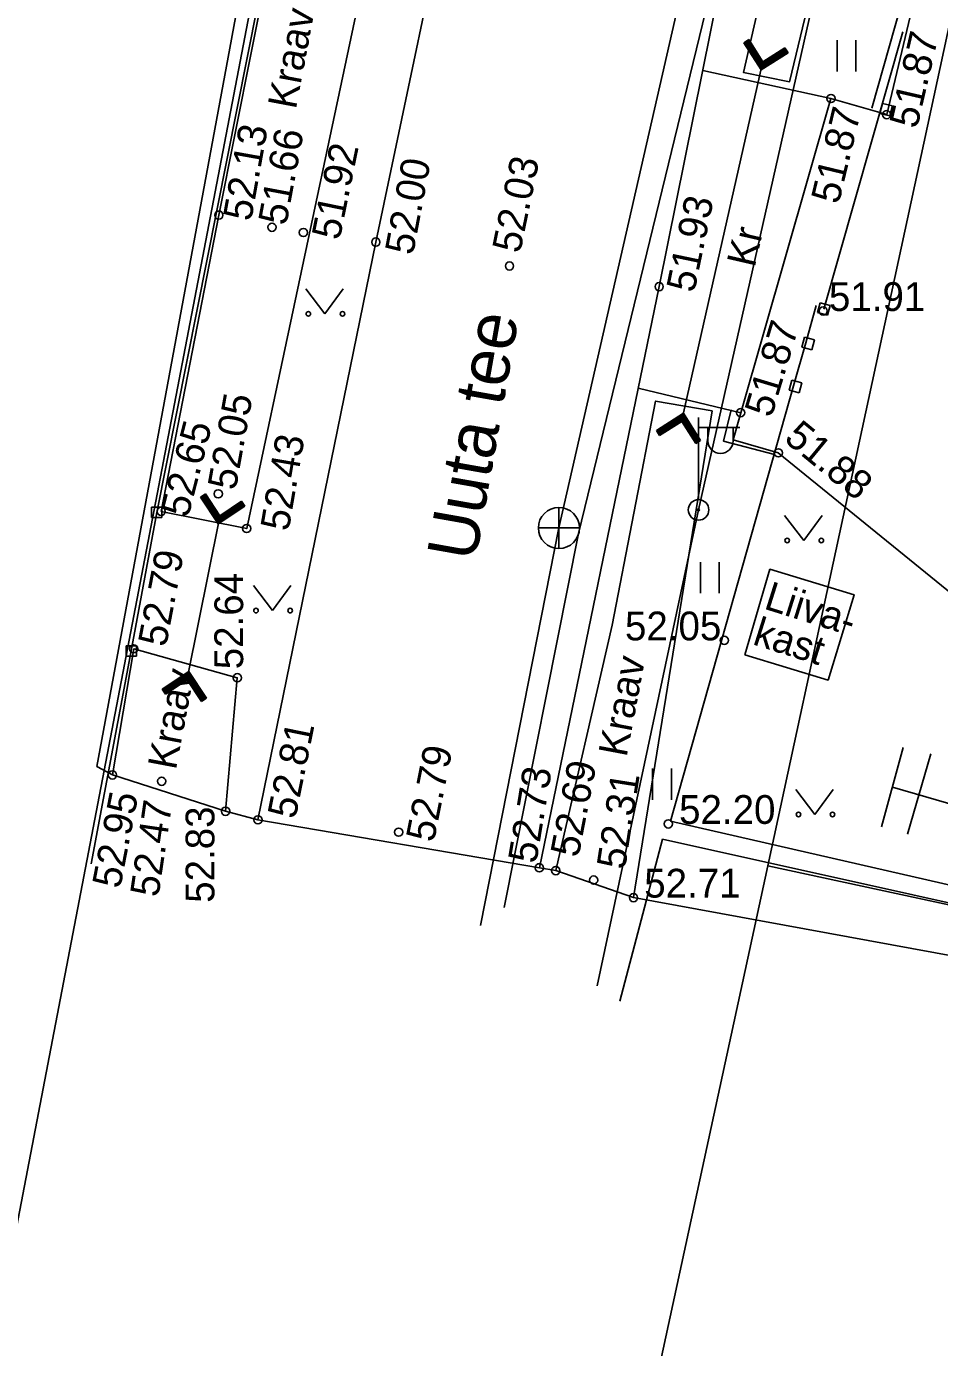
# Model space of a CAD drawing. Extents: x 643556 to 644095, y 6457390 to 6457860.
# Drawn here: x 643924.77 to 643946.97, y 6457589.3 to 6457621.42 of the extents above; entities that cross this region are included whole.
import ezdxf

# ---------------------------------------------------------------- set-up
doc = ezdxf.new("R2010")
doc.units = 0
for name, color, linetype in [('AED', 7, 'Continuous'), ('HALJASTUS', 7, 'Continuous'), ('KKAEV', 7, 'Continuous'), ('KORGUS-EH2000', 7, 'Continuous'), ('KTRASS', 7, 'Continuous'), ('MOOTPIIR', 7, 'Continuous'), ('MPOHULIIN', 7, 'Continuous'), ('PIIR', 7, 'Continuous'), ('POST', 7, 'Continuous'), ('RAJATIS', 7, 'Continuous'), ('SIOHULIIN', 7, 'Continuous'), ('TEE', 7, 'Continuous'), ('TRUUP', 7, 'Continuous'), ('VEEKOGU', 7, 'Continuous'), ('VTRASS', 7, 'Continuous')]:
    doc.layers.add(name, color=color, linetype=linetype)

msp = doc.modelspace()

# ---------------------------------------------------------------- linework, layer by layer
at = {"layer": 'AED'}
for p, q in [((643946.076, 6457621.286), (643944.156, 6457614.546)), ((643945.581, 6457619.543), (643945.52, 6457619.3)), ((643945.581, 6457619.543), (643945.824, 6457619.482)), ((643945.824, 6457619.482), (643945.763, 6457619.239)), ((643945.52, 6457619.3), (643945.763, 6457619.239)), ((643944.067, 6457614.699), (643944.003, 6457614.458)), ((643944.067, 6457614.699), (643944.309, 6457614.634)), ((643944.309, 6457614.634), (643944.244, 6457614.393)), ((643944.003, 6457614.458), (643944.244, 6457614.393)), ((643943.719, 6457613.722), (643943.423, 6457612.676)), ((643943.689, 6457613.859), (643943.624, 6457613.618)), ((643943.624, 6457613.618), (643943.865, 6457613.553)), ((643943.689, 6457613.859), (643943.93, 6457613.794)), ((643943.93, 6457613.794), (643943.865, 6457613.553)), ((643943.383, 6457612.815), (643943.318, 6457612.574)), ((643943.383, 6457612.815), (643943.624, 6457612.75)), ((643943.624, 6457612.75), (643943.559, 6457612.509)), ((643943.318, 6457612.574), (643943.559, 6457612.509)), ((643927.815, 6457609.727), (643927.815, 6457609.477)), ((643927.815, 6457609.727), (643928.065, 6457609.727)), ((643928.065, 6457609.727), (643928.065, 6457609.477)), ((643927.321, 6457606.235), (643927.94, 6457609.602)), ((643927.815, 6457609.477), (643928.065, 6457609.477)), ((643927.196, 6457606.36), (643927.196, 6457606.11)), ((643927.196, 6457606.36), (643927.446, 6457606.36)), ((643927.446, 6457606.36), (643927.446, 6457606.11)), ((643927.196, 6457606.11), (643927.446, 6457606.11))]:
    msp.add_line(p, q, dxfattribs=at)
for points in [[(643978.866, 6457603.407), (643960.464, 6457621.907), (643948.972, 6457632.307), (643945.325, 6457619.431)], [(643927.94, 6457609.602), (643930.872, 6457624.371), (643929.095, 6457625.278)], [(643943.975, 6457614.629), (643943.719, 6457613.722)], [(643943.423, 6457612.675), (643940.434, 6457602.094), (643964.401, 6457596.611)], [(643941.908, 6457612.097), (643941.719, 6457611.337), (643942.959, 6457611.01)], [(643926.345, 6457601.056), (643927.321, 6457606.235)], [(643939.196, 6457597.72), (643940.239, 6457601.653), (643964.578, 6457596.243), (643977.172, 6457593.735)]]:
    msp.add_lwpolyline(points, dxfattribs=at)
at = {"layer": 'HALJASTUS'}
for p, q in [((643944.482, 6457621.086), (643944.482, 6457620.324)), ((643944.938, 6457621.086), (643944.938, 6457620.324)), ((643931.565, 6457615.037), (643932.028, 6457614.43)), ((643932.028, 6457614.43), (643932.474, 6457615.037)), ((643943.205, 6457609.527), (643943.669, 6457608.92)), ((643943.669, 6457608.92), (643944.114, 6457609.527)), ((643941.157, 6457608.395), (643941.157, 6457607.634)), ((643941.612, 6457608.395), (643941.612, 6457607.634)), ((643930.292, 6457607.821), (643930.755, 6457607.214)), ((643930.755, 6457607.214), (643931.201, 6457607.821)), ((643939.996, 6457603.374), (643939.996, 6457602.613)), ((643940.451, 6457603.374), (643940.451, 6457602.613)), ((643943.478, 6457602.864), (643943.942, 6457602.258)), ((643943.942, 6457602.258), (643944.387, 6457602.864))]:
    msp.add_line(p, q, dxfattribs=at)
for centre in [(643931.627, 6457614.43), (643932.456, 6457614.43), (643943.268, 6457608.92), (643944.097, 6457608.92), (643930.354, 6457607.214), (643931.183, 6457607.214), (643943.541, 6457602.258), (643944.369, 6457602.258)]:
    msp.add_circle(centre, 0.055, dxfattribs=at)
at = {"layer": 'KKAEV'}
for p, q in [((643937.718, 6457608.723), (643937.718, 6457609.723)), ((643937.218, 6457609.223), (643938.218, 6457609.223))]:
    msp.add_line(p, q, dxfattribs=at)
msp.add_circle((643937.718, 6457609.223), 0.5, dxfattribs=at)
at = {"layer": 'KORGUS-EH2000'}
for centre in [(643944.332, 6457619.664), (643945.687, 6457619.272), (643929.449, 6457616.829), (643930.741, 6457616.534), (643931.506, 6457616.406), (643933.267, 6457616.173), (643936.515, 6457615.592), (643940.155, 6457615.09), (643944.142, 6457614.498), (643942.136, 6457612.026), (643943.051, 6457611.05), (643929.435, 6457610.052), (643928.048, 6457609.626), (643930.127, 6457609.209), (643941.739, 6457606.49), (643927.38, 6457606.284), (643929.898, 6457605.581), (643926.863, 6457603.217), (643928.06, 6457603.065), (643929.613, 6457602.336), (643930.4, 6457602.127), (643940.377, 6457602.028), (643933.822, 6457601.828), (643937.242, 6457600.961), (643937.641, 6457600.893), (643938.56, 6457600.662), (643939.531, 6457600.236)]:
    msp.add_circle(centre, 0.1, dxfattribs=at)
at = {"layer": 'KTRASS'}
for p, q in [((643945.266, 6457642.325), (643937.718, 6457609.223)), ((643937.718, 6457609.223), (643935.813, 6457599.558))]:
    msp.add_line(p, q, dxfattribs=at)
at = {"layer": 'MOOTPIIR'}
msp.add_lwpolyline([(643926.487, 6457603.427), (643931.732, 6457631.793), (643932.502, 6457638.199), (643935.968, 6457640.534), (643940.396, 6457647.124), (643946.639, 6457646.398), (643948.066, 6457644.123), (643958.339, 6457634.977), (643984.032, 6457609.343), (643983.773, 6457609.022), (643981.784, 6457606.85), (643979.82, 6457602.988), (643977.605, 6457593.134), (643977.002, 6457593.255), (643959.342, 6457596.608), (643939.531, 6457600.236), (643937.641, 6457600.893), (643937.242, 6457600.961), (643930.4, 6457602.127), (643929.613, 6457602.336), (643926.863, 6457603.217)], close=True, dxfattribs=at)
at = {"layer": 'MPOHULIIN'}
msp.add_lwpolyline([(643949.304, 6457646.177), (643947.239, 6457636.848), (643941.112, 6457609.662), (643938.647, 6457598.093)], dxfattribs=at)
at = {"layer": 'PIIR'}
for points in [[(643893.6, 6457458.36), (643908.02, 6457514.85), (643917.76, 6457562.54), (643924.07, 6457589.85), (643930.69, 6457624.33), (643933.9, 6457641.68), (643940.29, 6457665.88), (643962.06, 6457742.49)], [(643967.38, 6457704.61), (643958.41, 6457676.33), (643948.8, 6457644.86), (643950.16, 6457635.14), (643942.8, 6457601.01), (643928.3, 6457534.06), (643924.99, 6457523.85), (643912.58, 6457481.9)]]:
    msp.add_lwpolyline(points, dxfattribs=at)
for points in [[(643950.16, 6457635.14), (643979.35, 6457603.09), (643976.97, 6457593.64), (643942.8, 6457601.01)], [(643898.41, 6457594.93), (643903.01, 6457617.85), (643924.21, 6457627.56), (643930.69, 6457624.33), (643924.07, 6457589.85)], [(643928.3, 6457534.06), (643942.8, 6457601.01), (643976.97, 6457593.64), (643971.26, 6457567.81), (643957.55, 6457524.74)]]:
    msp.add_lwpolyline(points, close=True, dxfattribs=at)
at = {"layer": 'POST'}
for p, q in [((643941.112, 6457609.912), (643941.112, 6457611.912)), ((643941.112, 6457609.912), (643941.112, 6457611.912)), ((643941.112, 6457611.662), (643942.112, 6457611.662)), ((643941.112, 6457611.662), (643942.112, 6457611.662)), ((643941.339, 6457611.341), (643941.339, 6457611.662)), ((643941.339, 6457611.341), (643941.339, 6457611.662)), ((643941.951, 6457611.341), (643941.951, 6457611.662)), ((643941.951, 6457611.341), (643941.951, 6457611.662)), ((643941.112, 6457609.662), (643941.112, 6457609.662)), ((643941.112, 6457609.662), (643941.112, 6457609.662))]:
    msp.add_line(p, q, dxfattribs=at)
for radius in [0.25, 0.0234]:
    msp.add_circle((643941.112, 6457609.662), radius, dxfattribs=at)
msp.add_arc((643941.645, 6457611.341), 0.306, 180, 0, dxfattribs=at)
msp.add_arc((643941.645, 6457611.341), 0.306, 180, 0, dxfattribs=at)
at = {"layer": 'RAJATIS'}
for p, q in [((643946.087, 6457603.888), (643945.562, 6457601.958)), ((643946.756, 6457603.734), (643946.188, 6457601.779)), ((643945.824, 6457602.923), (643949.231, 6457601.93))]:
    msp.add_line(p, q, dxfattribs=at)
msp.add_lwpolyline([(643942.235, 6457606.137), (643942.846, 6457608.218), (643944.893, 6457607.599), (643944.262, 6457605.525)], close=True, dxfattribs=at)
at = {"layer": 'SIOHULIIN'}
msp.add_lwpolyline([(643949.304, 6457646.177), (643947.239, 6457636.848), (643941.112, 6457609.662), (643938.647, 6457598.093)], dxfattribs=at)
at = {"layer": 'TEE'}
for p, q in [((643941.213, 6457620.347), (643944.332, 6457619.664)), ((643939.645, 6457612.618), (643942.136, 6457612.026))]:
    msp.add_line(p, q, dxfattribs=at)
for points in [[(643946.639, 6457646.398), (643944.895, 6457638.728), (643942.034, 6457624.427), (643940.155, 6457615.09), (643937.242, 6457600.961)], [(643931.732, 6457631.793), (643933.323, 6457631.054), (643934.762, 6457629.03), (643935.348, 6457626.086), (643933.267, 6457616.173), (643930.4, 6457602.127)], [(643950.215, 6457605.232), (643943.051, 6457611.05), (643941.957, 6457611.367), (643942.136, 6457612.026), (643944.332, 6457619.664), (643945.687, 6457619.272), (643947.187, 6457625.583), (643953.217, 6457628.373), (643957.567, 6457624.471), (643957.512, 6457620.489), (643960.827, 6457619.764), (643957.196, 6457603.074), (643956.822, 6457603.155)]]:
    msp.add_lwpolyline(points, dxfattribs=at)
at = {"layer": 'TRUUP'}
for p, q in [((643942.336, 6457621.095), (643942.216, 6457621.019)), ((643942.216, 6457621.019), (643942.631, 6457620.361)), ((643942.241, 6457621.035), (643942.247, 6457620.97)), ((643942.264, 6457621.05), (643942.277, 6457620.923)), ((643942.276, 6457621.057), (643942.654, 6457620.459)), ((643942.288, 6457621.065), (643942.306, 6457620.876)), ((643942.312, 6457621.079), (643942.336, 6457620.829)), ((643942.335, 6457621.094), (643942.366, 6457620.782)), ((643942.336, 6457621.095), (643942.676, 6457620.557)), ((643942.365, 6457621.05), (643942.395, 6457620.735)), ((643942.394, 6457621.003), (643942.425, 6457620.688)), ((643942.424, 6457620.956), (643942.455, 6457620.641)), ((643942.454, 6457620.909), (643942.484, 6457620.594)), ((643942.483, 6457620.862), (643942.514, 6457620.547)), ((643942.513, 6457620.815), (643942.544, 6457620.5)), ((643942.543, 6457620.768), (643942.573, 6457620.453)), ((643942.572, 6457620.721), (643942.603, 6457620.406)), ((643942.602, 6457620.674), (643942.632, 6457620.362)), ((643942.631, 6457620.361), (643943.289, 6457620.777)), ((643942.632, 6457620.627), (643942.656, 6457620.376)), ((643942.654, 6457620.459), (643943.251, 6457620.837)), ((643942.676, 6457620.557), (643943.213, 6457620.897)), ((643942.783, 6457620.625), (643942.798, 6457620.466)), ((643942.806, 6457620.64), (643942.822, 6457620.481)), ((643942.83, 6457620.655), (643942.845, 6457620.496)), ((643942.854, 6457620.67), (643942.869, 6457620.511)), ((643942.877, 6457620.685), (643942.893, 6457620.526)), ((643942.901, 6457620.7), (643942.916, 6457620.541)), ((643942.925, 6457620.715), (643942.94, 6457620.556)), ((643942.948, 6457620.73), (643942.964, 6457620.571)), ((643942.972, 6457620.744), (643942.987, 6457620.586)), ((643942.996, 6457620.759), (643943.011, 6457620.601)), ((643943.019, 6457620.774), (643943.035, 6457620.616)), ((643943.043, 6457620.789), (643943.058, 6457620.631)), ((643943.067, 6457620.804), (643943.082, 6457620.646)), ((643943.09, 6457620.819), (643943.106, 6457620.661)), ((643943.114, 6457620.834), (643943.129, 6457620.676)), ((643943.138, 6457620.849), (643943.153, 6457620.69)), ((643943.161, 6457620.864), (643943.177, 6457620.705)), ((643943.185, 6457620.879), (643943.2, 6457620.72)), ((643943.209, 6457620.894), (643943.224, 6457620.735)), ((643943.213, 6457620.897), (643943.289, 6457620.777)), ((643943.237, 6457620.859), (643943.248, 6457620.75)), ((643943.267, 6457620.812), (643943.271, 6457620.765)), ((643940.725, 6457611.913), (643942.654, 6457620.459)), ((643942.661, 6457620.58), (643942.68, 6457620.391)), ((643942.688, 6457620.565), (643942.703, 6457620.406)), ((643942.712, 6457620.58), (643942.727, 6457620.421)), ((643942.735, 6457620.595), (643942.751, 6457620.436)), ((643942.759, 6457620.61), (643942.774, 6457620.451)), ((643940.747, 6457612.011), (643940.089, 6457611.595)), ((643940.667, 6457611.792), (643940.652, 6457611.951)), ((643940.691, 6457611.807), (643940.675, 6457611.966)), ((643940.717, 6457611.792), (643940.699, 6457611.981)), ((643940.747, 6457611.745), (643940.723, 6457611.996)), ((643940.776, 6457611.698), (643940.746, 6457612.011)), ((643941.163, 6457611.353), (643940.747, 6457612.011)), ((643940.806, 6457611.651), (643940.776, 6457611.966)), ((643940.725, 6457611.913), (643940.127, 6457611.535)), ((643940.17, 6457611.478), (643940.155, 6457611.637)), ((643940.703, 6457611.815), (643940.165, 6457611.475)), ((643940.194, 6457611.493), (643940.178, 6457611.652)), ((643940.217, 6457611.508), (643940.202, 6457611.667)), ((643940.241, 6457611.523), (643940.226, 6457611.682)), ((643940.265, 6457611.538), (643940.249, 6457611.697)), ((643940.288, 6457611.553), (643940.273, 6457611.711)), ((643940.312, 6457611.568), (643940.297, 6457611.726)), ((643940.336, 6457611.583), (643940.32, 6457611.741)), ((643940.359, 6457611.598), (643940.344, 6457611.756)), ((643940.383, 6457611.613), (643940.368, 6457611.771)), ((643940.407, 6457611.628), (643940.391, 6457611.786)), ((643940.43, 6457611.643), (643940.415, 6457611.801)), ((643940.454, 6457611.657), (643940.439, 6457611.816)), ((643940.478, 6457611.672), (643940.462, 6457611.831)), ((643940.501, 6457611.687), (643940.486, 6457611.846)), ((643940.525, 6457611.702), (643940.51, 6457611.861)), ((643940.549, 6457611.717), (643940.533, 6457611.876)), ((643940.572, 6457611.732), (643940.557, 6457611.891)), ((643940.596, 6457611.747), (643940.581, 6457611.906)), ((643940.62, 6457611.762), (643940.604, 6457611.921)), ((643940.643, 6457611.777), (643940.628, 6457611.936)), ((643941.042, 6457611.277), (643940.703, 6457611.815)), ((643941.103, 6457611.315), (643940.725, 6457611.913)), ((643940.836, 6457611.604), (643940.805, 6457611.919)), ((643940.865, 6457611.557), (643940.835, 6457611.872)), ((643940.895, 6457611.51), (643940.865, 6457611.825)), ((643940.925, 6457611.463), (643940.894, 6457611.778)), ((643940.955, 6457611.416), (643940.924, 6457611.731)), ((643940.984, 6457611.369), (643940.954, 6457611.684)), ((643941.014, 6457611.322), (643940.983, 6457611.637)), ((643940.165, 6457611.475), (643940.089, 6457611.595)), ((643940.112, 6457611.56), (643940.107, 6457611.607)), ((643940.141, 6457611.513), (643940.131, 6457611.622)), ((643941.043, 6457611.278), (643941.013, 6457611.59)), ((643941.042, 6457611.277), (643941.163, 6457611.353)), ((643941.067, 6457611.293), (643941.043, 6457611.543)), ((643941.091, 6457611.308), (643941.072, 6457611.496)), ((643941.114, 6457611.323), (643941.102, 6457611.449)), ((643941.138, 6457611.337), (643941.132, 6457611.402)), ((643929.122, 6457610.05), (643929.004, 6457609.971)), ((643929.098, 6457610.034), (643929.129, 6457609.784)), ((643929.122, 6457610.05), (643929.475, 6457609.521)), ((643929.122, 6457610.05), (643929.16, 6457609.738)), ((643929.004, 6457609.971), (643929.436, 6457609.324)), ((643929.028, 6457609.988), (643929.036, 6457609.923)), ((643929.052, 6457610.003), (643929.067, 6457609.877)), ((643929.063, 6457610.011), (643929.456, 6457609.423)), ((643929.075, 6457610.019), (643929.098, 6457609.83)), ((643929.152, 6457610.006), (643929.19, 6457609.692)), ((643929.183, 6457609.96), (643929.221, 6457609.646)), ((643929.214, 6457609.913), (643929.252, 6457609.599)), ((643929.245, 6457609.867), (643929.283, 6457609.553)), ((643929.275, 6457609.821), (643929.314, 6457609.507)), ((643929.306, 6457609.775), (643929.345, 6457609.461)), ((643929.337, 6457609.728), (643929.375, 6457609.414)), ((643929.436, 6457609.324), (643930.083, 6457609.756)), ((643929.456, 6457609.423), (643930.044, 6457609.815)), ((643929.475, 6457609.521), (643930.004, 6457609.874)), ((643929.767, 6457609.716), (643929.786, 6457609.557)), ((643929.79, 6457609.731), (643929.809, 6457609.573)), ((643929.813, 6457609.747), (643929.833, 6457609.588)), ((643929.837, 6457609.762), (643929.856, 6457609.604)), ((643929.86, 6457609.778), (643929.879, 6457609.62)), ((643929.883, 6457609.793), (643929.903, 6457609.635)), ((643929.907, 6457609.809), (643929.926, 6457609.651)), ((643929.93, 6457609.824), (643929.949, 6457609.666)), ((643929.953, 6457609.84), (643929.972, 6457609.682)), ((643929.976, 6457609.855), (643929.996, 6457609.697)), ((643930, 6457609.871), (643930.019, 6457609.713)), ((643930.004, 6457609.874), (643930.083, 6457609.756)), ((643930.029, 6457609.837), (643930.042, 6457609.728)), ((643930.06, 6457609.791), (643930.066, 6457609.744)), ((643929.456, 6457609.423), (643928.698, 6457605.633)), ((643929.368, 6457609.682), (643929.406, 6457609.368)), ((643929.399, 6457609.636), (643929.437, 6457609.324)), ((643929.43, 6457609.59), (643929.46, 6457609.34)), ((643929.46, 6457609.544), (643929.483, 6457609.356)), ((643929.487, 6457609.529), (643929.507, 6457609.371)), ((643929.511, 6457609.545), (643929.53, 6457609.387)), ((643929.534, 6457609.56), (643929.553, 6457609.402)), ((643929.557, 6457609.576), (643929.576, 6457609.418)), ((643929.58, 6457609.591), (643929.6, 6457609.433)), ((643929.604, 6457609.607), (643929.623, 6457609.449)), ((643929.627, 6457609.622), (643929.646, 6457609.464)), ((643929.65, 6457609.638), (643929.67, 6457609.48)), ((643929.674, 6457609.654), (643929.693, 6457609.495)), ((643929.697, 6457609.669), (643929.716, 6457609.511)), ((643929.72, 6457609.685), (643929.739, 6457609.526)), ((643929.744, 6457609.7), (643929.763, 6457609.542)), ((643928.718, 6457605.732), (643928.07, 6457605.3)), ((643928.698, 6457605.633), (643928.109, 6457605.241)), ((643928.678, 6457605.534), (643928.149, 6457605.182)), ((643928.433, 6457605.371), (643928.414, 6457605.529)), ((643928.456, 6457605.387), (643928.437, 6457605.545)), ((643928.48, 6457605.402), (643928.46, 6457605.56)), ((643928.503, 6457605.418), (643928.484, 6457605.576)), ((643928.526, 6457605.433), (643928.507, 6457605.591)), ((643928.55, 6457605.449), (643928.53, 6457605.607)), ((643928.573, 6457605.464), (643928.554, 6457605.622)), ((643928.596, 6457605.48), (643928.577, 6457605.638)), ((643928.619, 6457605.495), (643928.6, 6457605.654)), ((643928.643, 6457605.511), (643928.623, 6457605.669)), ((643928.666, 6457605.526), (643928.647, 6457605.685)), ((643928.693, 6457605.512), (643928.67, 6457605.7)), ((643929.031, 6457605.005), (643928.678, 6457605.534)), ((643928.724, 6457605.466), (643928.693, 6457605.716)), ((643929.09, 6457605.045), (643928.698, 6457605.633)), ((643928.755, 6457605.42), (643928.717, 6457605.731)), ((643929.149, 6457605.084), (643928.718, 6457605.732)), ((643928.785, 6457605.373), (643928.747, 6457605.687)), ((643928.816, 6457605.327), (643928.778, 6457605.641)), ((643928.847, 6457605.281), (643928.809, 6457605.595)), ((643928.878, 6457605.235), (643928.84, 6457605.549)), ((643928.149, 6457605.182), (643928.07, 6457605.3)), ((643928.093, 6457605.265), (643928.088, 6457605.312)), ((643928.124, 6457605.219), (643928.111, 6457605.327)), ((643928.154, 6457605.185), (643928.134, 6457605.343)), ((643928.177, 6457605.2), (643928.158, 6457605.358)), ((643928.2, 6457605.216), (643928.181, 6457605.374)), ((643928.223, 6457605.231), (643928.204, 6457605.389)), ((643928.247, 6457605.247), (643928.227, 6457605.405)), ((643928.27, 6457605.262), (643928.251, 6457605.421)), ((643928.293, 6457605.278), (643928.274, 6457605.436)), ((643928.317, 6457605.293), (643928.297, 6457605.452)), ((643928.34, 6457605.309), (643928.321, 6457605.467)), ((643928.363, 6457605.324), (643928.344, 6457605.483)), ((643928.387, 6457605.34), (643928.367, 6457605.498)), ((643928.41, 6457605.355), (643928.391, 6457605.514)), ((643928.909, 6457605.188), (643928.87, 6457605.503)), ((643928.94, 6457605.142), (643928.901, 6457605.456)), ((643928.97, 6457605.096), (643928.932, 6457605.41)), ((643929.001, 6457605.05), (643928.963, 6457605.364)), ((643929.032, 6457605.006), (643928.994, 6457605.318)), ((643929.055, 6457605.021), (643929.025, 6457605.271)), ((643929.078, 6457605.037), (643929.055, 6457605.225)), ((643929.031, 6457605.005), (643929.149, 6457605.084)), ((643929.102, 6457605.052), (643929.086, 6457605.179)), ((643929.125, 6457605.068), (643929.117, 6457605.133))]:
    msp.add_line(p, q, dxfattribs=at)
at = {"layer": 'VEEKOGU'}
for points in [[(643946.21, 6457637.828), (643947.547, 6457637.618), (643943.325, 6457620.071), (643942.202, 6457620.3)], [(643932.172, 6457629.749), (643933.165, 6457629.952), (643933.899, 6457629.207), (643933.755, 6457626.289), (643930.127, 6457609.209), (643928.048, 6457609.626), (643929.449, 6457616.829), (643931.438, 6457626.8)]]:
    msp.add_lwpolyline(points, close=True, dxfattribs=at)
for points in [[(643937.641, 6457600.893), (643939.01, 6457606.863), (643940.068, 6457612.307), (643941.441, 6457612.069), (643939.531, 6457600.236)], [(643926.863, 6457603.217), (643927.38, 6457606.284), (643929.898, 6457605.581), (643929.613, 6457602.336)]]:
    msp.add_lwpolyline(points, dxfattribs=at)
at = {"layer": 'VTRASS'}
msp.add_lwpolyline([(643936.389, 6457599.993), (643938.19, 6457609.086), (643945.128, 6457637.594), (643945.183, 6457637.981), (643945.649, 6457641.493), (643945.91, 6457642.27), (643946.149, 6457642.981), (643946.554, 6457646.761)], dxfattribs=at)

# ---------------------------------------------------------------- texts
at = {"layer": 'KORGUS-EH2000'}
for s, rotation, p in [(' 51.87', 76.9814, (643946.365, 6457618.656)), (' 51.87', 76.4716, (643944.457, 6457616.82)), (' 52.13', 79.881, (643930.188, 6457616.404)), (' 51.66', 79.4086, (643931.04, 6457616.301)), (' 51.92', 78.4554, (643932.332, 6457615.943)), (' 52.00', 79.2671, (643934.12, 6457615.58)), (' 52.03', 78.3647, (643936.72, 6457615.626)), (' 51.93', 78.2218, (643940.953, 6457614.667)), (' 51.87', 73.2794, (643942.81, 6457611.634)), (' 52.05', 79.766, (643929.812, 6457609.862)), (' 52.65', 75.5376, (643928.638, 6457609.199)), (' 51.88', 320.5237, (643942.961, 6457611.517)), (' 52.43', 80.305, (643931.101, 6457608.867)), (' 52.79', 79.2217, (643928.117, 6457606.055)), (' 52.64', 90, (643930.041, 6457605.527)), (' 52.81', 78.5174, (643931.259, 6457601.872)), (' 52.79', 78.6964, (643934.625, 6457601.305)), (' 52.73', 80.5858, (643937.123, 6457600.788)), (' 52.69', 79.0339, (643938.141, 6457600.936)), (' 52.31', 81.0694, (643939.28, 6457600.644)), ('52.95 ', 79.067, (643927.051, 6457600.434)), ('52.47 ', 81.6388, (643927.98, 6457600.229)), ('52.83 ', 90, (643929.342, 6457600.109))]:
    msp.add_text(s, height=0.7, rotation=rotation, dxfattribs=at).set_placement(p)
for s, p in [(' 51.91', (643944.022, 6457614.498)), (' 52.05', (643939.063, 6457606.49)), (' 52.20', (643940.379, 6457602.028)), (' 52.71', (643939.531, 6457600.236))]:
    msp.add_text(s, height=0.7, dxfattribs=at).set_placement(p)
at = {"layer": 'RAJATIS'}
for s, p in [('Liiva-', (643942.674, 6457607.267)), ('kast', (643942.401, 6457606.399))]:
    msp.add_text(s, height=0.7, rotation=342.5434, dxfattribs=at).set_placement(p)
at = {"layer": 'TEE'}
for s, height, rotation, p in [('Kr', 0.7, 76.9916, (643942.475, 6457615.534)), ('Uuta tee', 1.2, 79.9711, (643935.687, 6457608.386))]:
    msp.add_text(s, height=height, rotation=rotation, dxfattribs=at).set_placement(p)
at = {"layer": 'VEEKOGU'}
for p in [(643931.321, 6457619.381), (643939.361, 6457603.632), (643928.404, 6457603.32)]:
    msp.add_text('Kraav', height=0.7, rotation=79.2765, dxfattribs=at).set_placement(p)

doc.saveas('drawing.dxf')
